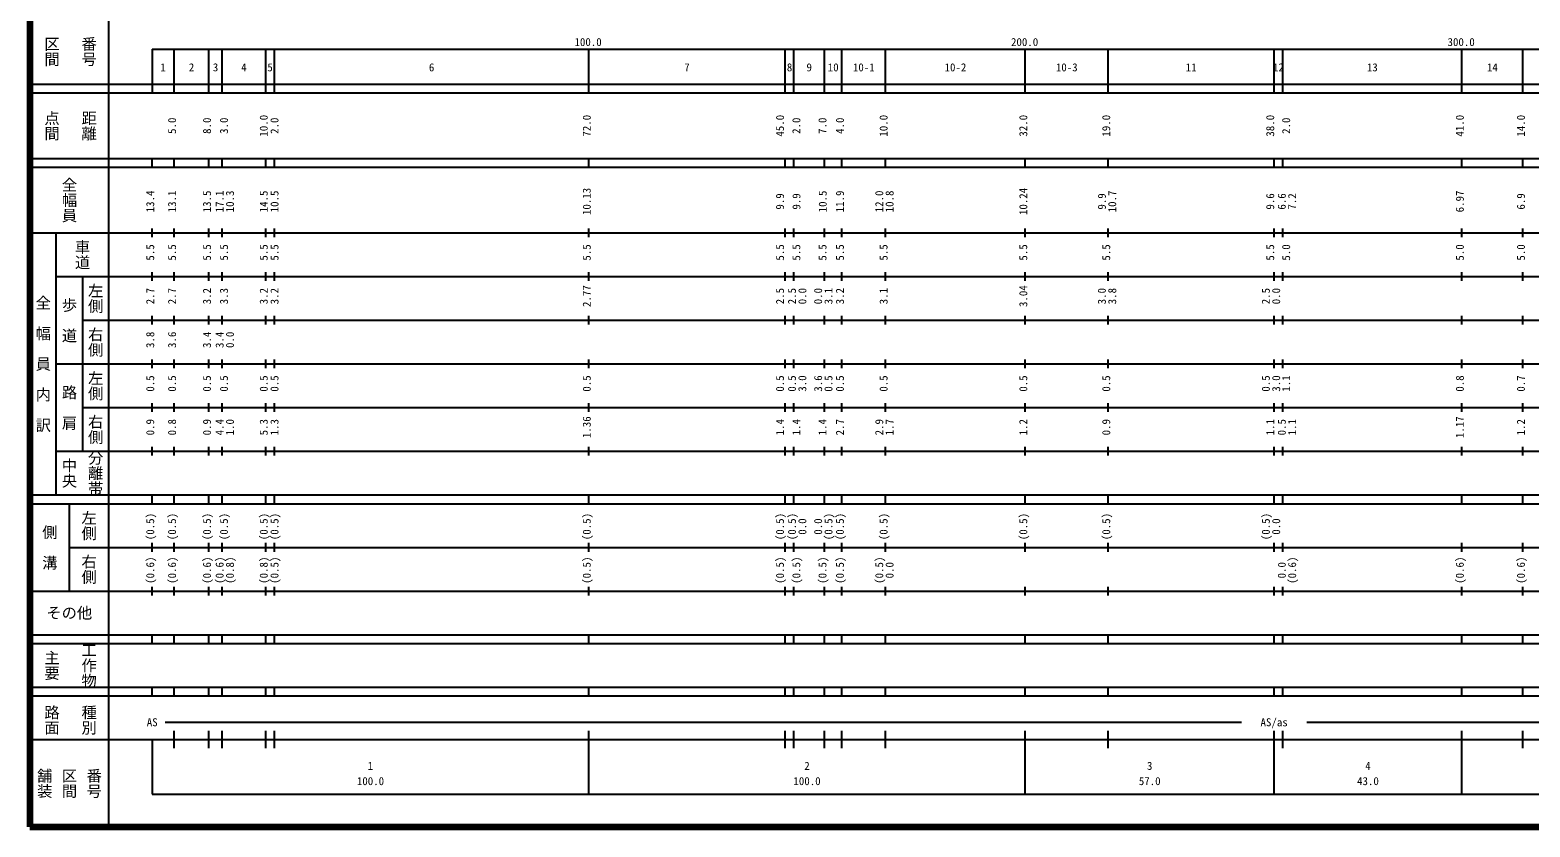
# Model space of a CAD drawing. Units: millimetres on the paper, enlarged 1000 times. Extents: x 40000 to 680000, y 20000 to 380000.
# Drawn here: x 40000 to 383617, y 20000 to 202409 of the extents above; entities that cross this region are included whole.
import ezdxf
from ezdxf.enums import TextEntityAlignment as Align

# ---------------------------------------------------------------- set-up
doc = ezdxf.new("R2010")
doc.units = ezdxf.units.MM
doc.header["$LTSCALE"] = 1000
doc.layers.add('M-TTL', color=2, linetype='Continuous', lineweight=140)
doc.layers.add('M-TTL-BAND', color=7, linetype='Continuous', lineweight=25)
doc.styles.add('@ＭＳ ゴシック', font='')
doc.styles.add('ＭＳ ゴシック', font='')
doc.styles.get('@ＭＳ ゴシック').set_extended_font_data('@MS Gothic')
doc.styles.get('ＭＳ ゴシック').set_extended_font_data('MS Gothic')

msp = doc.modelspace()

# ---------------------------------------------------------------- linework, layer by layer
at = {"layer": 'M-TTL'}
for p, q in [((40000, 380000), (40000, 20000)), ((40000, 20000), (680000, 20000))]:
    msp.add_line(p, q, dxfattribs=at)
at = {"layer": 'M-TTL-BAND'}
for p, q in [((58000, 370000), (58000, 20000)), ((68000, 198000), (579000, 198000)), ((68000, 198000), (68000, 188000)), ((73000, 188000), (73000, 198000)), ((81000, 188000), (81000, 198000)), ((84000, 188000), (84000, 198000)), ((94000, 188000), (94000, 198000)), ((96000, 188000), (96000, 198000)), ((168000, 188000), (168000, 198000)), ((213000, 188000), (213000, 198000)), ((215000, 188000), (215000, 198000)), ((222000, 188000), (222000, 198000)), ((226000, 188000), (226000, 198000)), ((236000, 188000), (236000, 198000)), ((268000, 188000), (268000, 198000)), ((287000, 188000), (287000, 198000)), ((325000, 188000), (325000, 198000)), ((327000, 188000), (327000, 198000)), ((368000, 188000), (368000, 198000)), ((382000, 188000), (382000, 198000)), ((40000, 190000), (579000, 190000)), ((40000, 188000), (579000, 188000)), ((40000, 173000), (579000, 173000)), ((68000, 171000), (68000, 173000)), ((73000, 171000), (73000, 173000)), ((81000, 171000), (81000, 173000)), ((84000, 171000), (84000, 173000)), ((94000, 171000), (94000, 173000)), ((96000, 171000), (96000, 173000)), ((168000, 171000), (168000, 173000)), ((213000, 171000), (213000, 173000)), ((215000, 171000), (215000, 173000)), ((222000, 171000), (222000, 173000)), ((226000, 171000), (226000, 173000)), ((236000, 171000), (236000, 173000)), ((268000, 171000), (268000, 173000)), ((287000, 171000), (287000, 173000)), ((325000, 171000), (325000, 173000)), ((327000, 171000), (327000, 173000)), ((368000, 171000), (368000, 173000)), ((382000, 171000), (382000, 173000)), ((40000, 171000), (579000, 171000)), ((40000, 156000), (579000, 156000)), ((46000, 96000), (46000, 156000)), ((68000, 155000), (68000, 157000)), ((73000, 155000), (73000, 157000)), ((81000, 155000), (81000, 157000)), ((84000, 155000), (84000, 157000)), ((94000, 155000), (94000, 157000)), ((96000, 155000), (96000, 157000)), ((168000, 155000), (168000, 157000)), ((213000, 155000), (213000, 157000)), ((215000, 155000), (215000, 157000)), ((222000, 155000), (222000, 157000)), ((226000, 155000), (226000, 157000)), ((236000, 155000), (236000, 157000)), ((268000, 155000), (268000, 157000)), ((287000, 155000), (287000, 157000)), ((325000, 155000), (325000, 157000)), ((327000, 155000), (327000, 157000)), ((368000, 155000), (368000, 157000)), ((382000, 155000), (382000, 157000)), ((46000, 146000), (579000, 146000)), ((52000, 146000), (52000, 106000)), ((68000, 145000), (68000, 147000)), ((73000, 145000), (73000, 147000)), ((81000, 145000), (81000, 147000)), ((84000, 145000), (84000, 147000)), ((94000, 145000), (94000, 147000)), ((96000, 145000), (96000, 147000)), ((168000, 145000), (168000, 147000)), ((213000, 145000), (213000, 147000)), ((215000, 145000), (215000, 147000)), ((222000, 145000), (222000, 147000)), ((226000, 145000), (226000, 147000)), ((236000, 145000), (236000, 147000)), ((268000, 145000), (268000, 147000)), ((287000, 145000), (287000, 147000)), ((325000, 145000), (325000, 147000)), ((327000, 145000), (327000, 147000)), ((368000, 145000), (368000, 147000)), ((382000, 145000), (382000, 147000)), ((52000, 136000), (579000, 136000)), ((68000, 135000), (68000, 137000)), ((73000, 135000), (73000, 137000)), ((81000, 135000), (81000, 137000)), ((84000, 135000), (84000, 137000)), ((94000, 135000), (94000, 137000)), ((96000, 135000), (96000, 137000)), ((168000, 135000), (168000, 137000)), ((213000, 135000), (213000, 137000)), ((215000, 135000), (215000, 137000)), ((222000, 135000), (222000, 137000)), ((226000, 135000), (226000, 137000)), ((236000, 135000), (236000, 137000)), ((268000, 135000), (268000, 137000)), ((287000, 135000), (287000, 137000)), ((325000, 135000), (325000, 137000)), ((327000, 135000), (327000, 137000)), ((368000, 135000), (368000, 137000)), ((382000, 135000), (382000, 137000)), ((46000, 126000), (579000, 126000)), ((68000, 125000), (68000, 127000)), ((73000, 125000), (73000, 127000)), ((81000, 125000), (81000, 127000)), ((84000, 125000), (84000, 127000)), ((94000, 125000), (94000, 127000)), ((96000, 125000), (96000, 127000)), ((168000, 125000), (168000, 127000)), ((213000, 125000), (213000, 127000)), ((215000, 125000), (215000, 127000)), ((222000, 125000), (222000, 127000)), ((226000, 125000), (226000, 127000)), ((236000, 125000), (236000, 127000)), ((268000, 125000), (268000, 127000)), ((287000, 125000), (287000, 127000)), ((325000, 125000), (325000, 127000)), ((327000, 125000), (327000, 127000)), ((368000, 125000), (368000, 127000)), ((382000, 125000), (382000, 127000)), ((68000, 115000), (68000, 117000)), ((73000, 115000), (73000, 117000)), ((81000, 115000), (81000, 117000)), ((84000, 115000), (84000, 117000)), ((94000, 115000), (94000, 117000)), ((96000, 115000), (96000, 117000)), ((168000, 115000), (168000, 117000)), ((213000, 115000), (213000, 117000)), ((215000, 115000), (215000, 117000)), ((222000, 115000), (222000, 117000)), ((226000, 115000), (226000, 117000)), ((236000, 115000), (236000, 117000)), ((268000, 115000), (268000, 117000)), ((287000, 115000), (287000, 117000)), ((325000, 115000), (325000, 117000)), ((327000, 115000), (327000, 117000)), ((368000, 115000), (368000, 117000)), ((382000, 115000), (382000, 117000)), ((52000, 116000), (579000, 116000)), ((68000, 105000), (68000, 107000)), ((73000, 105000), (73000, 107000)), ((81000, 105000), (81000, 107000)), ((84000, 105000), (84000, 107000)), ((94000, 105000), (94000, 107000)), ((96000, 105000), (96000, 107000)), ((168000, 105000), (168000, 107000)), ((213000, 105000), (213000, 107000)), ((215000, 105000), (215000, 107000)), ((222000, 105000), (222000, 107000)), ((226000, 105000), (226000, 107000)), ((236000, 105000), (236000, 107000)), ((268000, 105000), (268000, 107000)), ((287000, 105000), (287000, 107000)), ((325000, 105000), (325000, 107000)), ((327000, 105000), (327000, 107000)), ((368000, 105000), (368000, 107000)), ((382000, 105000), (382000, 107000)), ((46000, 106000), (579000, 106000)), ((40000, 96000), (579000, 96000)), ((40000, 94000), (579000, 94000)), ((49000, 94000), (49000, 74000)), ((68000, 94000), (68000, 96000)), ((73000, 94000), (73000, 96000)), ((81000, 94000), (81000, 96000)), ((84000, 94000), (84000, 96000)), ((94000, 94000), (94000, 96000)), ((96000, 94000), (96000, 96000)), ((168000, 94000), (168000, 96000)), ((213000, 94000), (213000, 96000)), ((215000, 94000), (215000, 96000)), ((222000, 94000), (222000, 96000)), ((226000, 94000), (226000, 96000)), ((236000, 94000), (236000, 96000)), ((268000, 94000), (268000, 96000)), ((287000, 94000), (287000, 96000)), ((325000, 94000), (325000, 96000)), ((327000, 94000), (327000, 96000)), ((368000, 94000), (368000, 96000)), ((382000, 94000), (382000, 96000)), ((49000, 84000), (579000, 84000)), ((68000, 83000), (68000, 85000)), ((73000, 83000), (73000, 85000)), ((81000, 83000), (81000, 85000)), ((84000, 83000), (84000, 85000)), ((94000, 83000), (94000, 85000)), ((96000, 83000), (96000, 85000)), ((168000, 83000), (168000, 85000)), ((213000, 83000), (213000, 85000)), ((215000, 83000), (215000, 85000)), ((222000, 83000), (222000, 85000)), ((226000, 83000), (226000, 85000)), ((236000, 83000), (236000, 85000)), ((268000, 83000), (268000, 85000)), ((287000, 83000), (287000, 85000)), ((325000, 83000), (325000, 85000)), ((327000, 83000), (327000, 85000)), ((368000, 83000), (368000, 85000)), ((382000, 83000), (382000, 85000)), ((40000, 74000), (579000, 74000)), ((68000, 73000), (68000, 75000)), ((73000, 73000), (73000, 75000)), ((81000, 73000), (81000, 75000)), ((84000, 73000), (84000, 75000)), ((94000, 73000), (94000, 75000)), ((96000, 73000), (96000, 75000)), ((168000, 73000), (168000, 75000)), ((213000, 73000), (213000, 75000)), ((215000, 73000), (215000, 75000)), ((222000, 73000), (222000, 75000)), ((226000, 73000), (226000, 75000)), ((236000, 73000), (236000, 75000)), ((268000, 73000), (268000, 75000)), ((287000, 73000), (287000, 75000)), ((325000, 73000), (325000, 75000)), ((327000, 73000), (327000, 75000)), ((368000, 73000), (368000, 75000)), ((382000, 73000), (382000, 75000)), ((40000, 64000), (579000, 64000)), ((40000, 62000), (579000, 62000)), ((68000, 62000), (68000, 64000)), ((73000, 62000), (73000, 64000)), ((81000, 62000), (81000, 64000)), ((84000, 62000), (84000, 64000)), ((94000, 62000), (94000, 64000)), ((96000, 62000), (96000, 64000)), ((168000, 62000), (168000, 64000)), ((213000, 62000), (213000, 64000)), ((215000, 62000), (215000, 64000)), ((222000, 62000), (222000, 64000)), ((226000, 62000), (226000, 64000)), ((236000, 62000), (236000, 64000)), ((268000, 62000), (268000, 64000)), ((287000, 62000), (287000, 64000)), ((325000, 62000), (325000, 64000)), ((327000, 62000), (327000, 64000)), ((368000, 62000), (368000, 64000)), ((382000, 62000), (382000, 64000)), ((40000, 52000), (579000, 52000)), ((68000, 50000), (68000, 52000)), ((73000, 50000), (73000, 52000)), ((81000, 50000), (81000, 52000)), ((84000, 50000), (84000, 52000)), ((94000, 50000), (94000, 52000)), ((96000, 50000), (96000, 52000)), ((168000, 50000), (168000, 52000)), ((213000, 50000), (213000, 52000)), ((215000, 50000), (215000, 52000)), ((222000, 50000), (222000, 52000)), ((226000, 50000), (226000, 52000)), ((236000, 50000), (236000, 52000)), ((268000, 50000), (268000, 52000)), ((287000, 50000), (287000, 52000)), ((325000, 50000), (325000, 52000)), ((327000, 50000), (327000, 52000)), ((368000, 50000), (368000, 52000)), ((382000, 50000), (382000, 52000)), ((40000, 50000), (579000, 50000)), ((71000, 44000), (317500, 44000)), ((73000, 38000), (73000, 42000)), ((81000, 38000), (81000, 42000)), ((84000, 38000), (84000, 42000)), ((94000, 38000), (94000, 42000)), ((96000, 38000), (96000, 42000)), ((168000, 27500), (168000, 42000)), ((213000, 38000), (213000, 42000)), ((215000, 38000), (215000, 42000)), ((222000, 38000), (222000, 42000)), ((226000, 38000), (226000, 42000)), ((236000, 38000), (236000, 42000)), ((268000, 27500), (268000, 42000)), ((287000, 38000), (287000, 42000)), ((325000, 27500), (325000, 42000)), ((327000, 38000), (327000, 42000)), ((332500, 44000), (565000, 44000)), ((368000, 27500), (368000, 42000)), ((382000, 38000), (382000, 42000)), ((40000, 40000), (579000, 40000)), ((68000, 40000), (68000, 27500)), ((68000, 27500), (579000, 27500))]:
    msp.add_line(p, q, dxfattribs=at)

# ---------------------------------------------------------------- texts
at = {"layer": 'M-TTL-BAND', "style": '@ＭＳ ゴシック'}
for s, p in [('区間', (45000, 197500)), ('番号', (53500, 197500)), ('点間', (45000, 180500)), ('距離', (53500, 180500)), ('全幅員', (49000, 163500)), ('車道', (52000, 151000)), ('左側', (55000, 141000)), ('全\u3000幅\u3000員\u3000内\u3000訳', (43000, 126000)), ('歩\u3000道', (49000, 136000)), ('右側', (55000, 131000)), ('左側', (55000, 121000)), ('路\u3000肩', (49000, 116000)), ('右側', (55000, 111000)), ('中央', (49000, 101000)), ('分離帯', (55000, 101000)), ('左側', (53500, 89000)), ('側\u3000溝', (44500, 84000)), ('右側', (53500, 79000)), ('主要', (45000, 57000)), ('工作物', (53500, 57000)), ('路面', (45000, 44500)), ('種別', (53500, 44500)), ('舗装', (43333, 30000)), ('区間', (49000, 30000)), ('番号', (54667, 30000))]:
    msp.add_text(s, height=2566, rotation=270, dxfattribs=at).set_placement(p, align=Align.MIDDLE_CENTER)
at = {"layer": 'M-TTL-BAND', "style": 'ＭＳ ゴシック'}
for s, p in [('100.0', (167844, 198195)), ('200.0', (267844, 198195)), ('300.0', (367844, 198195)), ('1', (70500, 192405)), ('2', (77000, 192405)), ('3', (82500, 192405)), ('4', (89000, 192405)), ('5', (95000, 192405)), ('6', (132000, 192405)), ('7', (190500, 192405)), ('8', (214000, 192405)), ('9', (218500, 192405)), ('10', (224000, 192405)), ('10-1', (231000, 192405)), ('10-2', (252000, 192405)), ('10-3', (277500, 192405)), ('11', (306000, 192405)), ('12', (326000, 192405)), ('13', (347500, 192405)), ('14', (375000, 192405)), ('AS', (68000, 42500)), ('AS/as', (325000, 42500)), ('1', (118000, 32523)), ('2', (218000, 32523)), ('3', (296500, 32523)), ('4', (346500, 32523)), ('100.0', (118000, 29033)), ('100.0', (218000, 29033)), ('57.0', (296500, 29033)), ('43.0', (346500, 29033))]:
    msp.add_text(s, height=1833, dxfattribs=at).set_placement(p, align=Align.BOTTOM_CENTER)
for s, p in [('5.0', (74000, 180500)), ('8.0', (82000, 180500)), ('3.0', (85894, 180500)), ('10.0', (95000, 180500)), ('2.0', (97475, 180500)), ('72.0', (169000, 180500)), ('45.0', (213266, 180500)), ('2.0', (217011, 180500)), ('7.0', (223000, 180500)), ('4.0', (227000, 180500)), ('10.0', (237000, 180500)), ('32.0', (269000, 180500)), ('19.0', (288000, 180500)), ('38.0', (325563, 180500)), ('2.0', (329215, 180500)), ('41.0', (369000, 180500)), ('14.0', (383000, 180500)), ('13.4', (69000, 163174)), ('13.1', (74000, 163174)), ('13.5', (82000, 163174)), ('17.1', (84894, 163174)), ('10.3', (87264, 163174)), ('14.5', (95000, 163174)), ('10.5', (97475, 163174)), ('10.13', (169000, 163174)), ('10.5', (223048, 163174)), ('11.9', (227000, 163174)), ('12.0', (236000, 163174)), ('10.8', (238370, 163174)), ('10.24', (269000, 163174)), ('10.7', (289370, 163174)), ('6.97', (369000, 163174)), ('9.9', (213266, 163174)), ('9.9', (217038, 163174)), ('9.9', (287000, 163174)), ('9.6', (325563, 163174)), ('6.6', (328215, 163174)), ('7.2', (330585, 163174)), ('6.9', (383000, 163174)), ('5.5', (69000, 151500)), ('5.5', (74000, 151500)), ('5.5', (82000, 151500)), ('5.5', (85894, 151500)), ('5.5', (95000, 151500)), ('5.5', (97475, 151500)), ('5.5', (169000, 151500)), ('5.5', (213266, 151500)), ('5.5', (217011, 151500)), ('5.5', (223000, 151500)), ('5.5', (227000, 151500)), ('5.5', (237000, 151500)), ('5.5', (269000, 151500)), ('5.5', (288000, 151500)), ('5.5', (325563, 151500)), ('5.0', (329215, 151500)), ('5.0', (369000, 151500)), ('5.0', (383000, 151500)), ('2.7', (69000, 141500)), ('2.7', (74000, 141500)), ('3.2', (82000, 141500)), ('3.3', (85894, 141500)), ('3.2', (95000, 141500)), ('3.2', (97475, 141500)), ('2.77', (169000, 141500)), ('2.5', (213266, 141500)), ('2.5', (216011, 141500)), ('0.0', (218381, 141500)), ('0.0', (222000, 141500)), ('3.1', (224370, 141500)), ('3.2', (227000, 141500)), ('3.1', (237000, 141500)), ('3.04', (269000, 141500)), ('3.0', (287000, 141500)), ('3.8', (289370, 141500)), ('2.5', (324563, 141500)), ('0.0', (326933, 141500)), ('3.8', (69000, 131500)), ('3.6', (74000, 131500)), ('3.4', (82000, 131500)), ('3.4', (84894, 131500)), ('0.0', (87264, 131500)), ('0.5', (69000, 121500)), ('0.5', (74000, 121500)), ('0.5', (82000, 121500)), ('0.5', (85894, 121500)), ('0.5', (95000, 121500)), ('0.5', (97475, 121500)), ('0.5', (169000, 121500)), ('0.5', (213266, 121500)), ('0.5', (216011, 121500)), ('3.0', (218381, 121500)), ('3.6', (222000, 121500)), ('0.5', (224370, 121500)), ('0.5', (227000, 121500)), ('0.5', (237000, 121500)), ('0.5', (269000, 121500)), ('0.5', (288000, 121500)), ('0.5', (324563, 121500)), ('3.0', (326933, 121500)), ('1.1', (329215, 121500)), ('0.8', (369000, 121500)), ('0.7', (383000, 121500)), ('1.36', (169000, 111500)), ('1.17', (369000, 111500)), ('0.9', (69000, 111500)), ('0.8', (74000, 111500)), ('0.9', (82000, 111500)), ('4.4', (84894, 111500)), ('1.0', (87264, 111500)), ('5.3', (95000, 111500)), ('1.3', (97475, 111500)), ('1.4', (213266, 111500)), ('1.4', (217011, 111500)), ('1.4', (223000, 111500)), ('2.7', (227000, 111500)), ('2.9', (236000, 111500)), ('1.7', (238370, 111500)), ('1.2', (269000, 111500)), ('0.9', (288000, 111500)), ('1.1', (325563, 111500)), ('0.5', (328215, 111500)), ('1.1', (330585, 111500)), ('1.2', (383000, 111500)), ('(0.5)', (69000, 88764)), ('(0.5)', (74000, 88764)), ('(0.5)', (82000, 88764)), ('(0.5)', (85894, 88764)), ('(0.5)', (95000, 88764)), ('(0.5)', (97475, 88764)), ('(0.5)', (169000, 88764)), ('(0.5)', (213266, 88764)), ('(0.5)', (216011, 88764)), ('0.0', (218381, 88764)), ('0.0', (222000, 88764)), ('(0.5)', (224370, 88764)), ('(0.5)', (227000, 88764)), ('(0.5)', (237000, 88764)), ('(0.5)', (269000, 88764)), ('(0.5)', (288000, 88764)), ('(0.5)', (324563, 88764)), ('0.0', (326933, 88764)), ('(0.6)', (69000, 78764)), ('(0.6)', (74000, 78764)), ('(0.6)', (82000, 78764)), ('(0.6)', (84894, 78764)), ('(0.8)', (87264, 78764)), ('(0.8)', (95000, 78764)), ('(0.5)', (97475, 78764)), ('(0.5)', (169000, 78764)), ('(0.5)', (213266, 78764)), ('(0.5)', (217011, 78764)), ('(0.5)', (223000, 78764)), ('(0.5)', (227000, 78764)), ('(0.5)', (236000, 78764)), ('0.0', (238370, 78764)), ('0.0', (328215, 78764)), ('(0.6)', (330585, 78764)), ('(0.6)', (369000, 78764)), ('(0.6)', (383000, 78764))]:
    msp.add_text(s, height=1833, rotation=90, dxfattribs=at).set_placement(p, align=Align.BOTTOM_CENTER)
msp.add_text('その他', height=2566, dxfattribs=at).set_placement((49000, 69000), align=Align.MIDDLE_CENTER)

doc.saveas('drawing.dxf')
